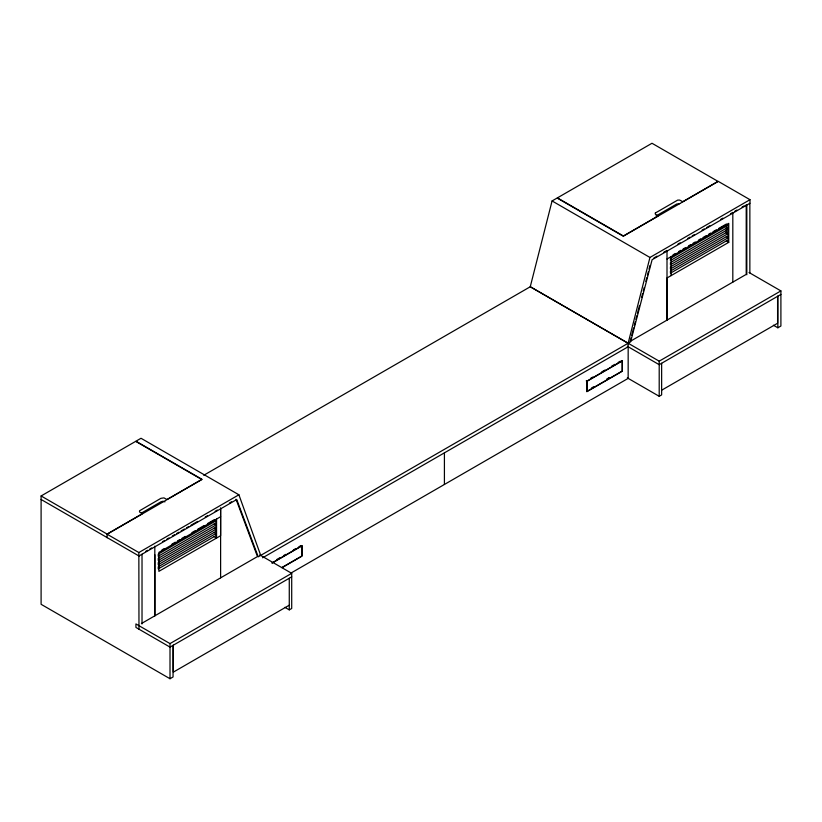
<?xml version="1.0" encoding="UTF-8"?>
<svg xmlns="http://www.w3.org/2000/svg" width="822" height="822" viewBox="0 0 822 822"><rect width="100%" height="100%" fill="white"/><g stroke="black" fill="none" stroke-linecap="round" stroke-linejoin="round"><path stroke-width="1.23" d="M41.1 495.964L107.107 534.064L142.319 513.729L139.535 511.972L139.535 510.801L160.896 498.327L163.938 497.885L166.979 499.499L201.688 479.452L135.692 441.352L41.1 495.964L41.1 604.304L170.01 678.736L173.052 676.979L173.052 645.352M138.98 629.19L138.846 552.538L107.127 534.228L202.109 479.39L135.949 441.198L141.014 438.27L238.894 494.782L260.718 555.395M154.813 546.137L154.813 615.832L154.813 554.727M170.01 678.736L170.01 643.595L135.928 623.929L135.928 627.433L170.01 647.109L291.707 576.849M173.319 645.208L173.319 672.139L289.272 605.197M215.95 533.478L215.95 535.584L158.256 568.896L158.256 566.79L215.95 533.478L214.131 532.42M216.556 519.072L216.556 538.05L214.131 536.643M746.818 274.743L746.818 205.048M749.859 272.986L749.859 203.291M749.993 199.695L718.274 181.385L623.292 236.222L557.141 198.03L552.076 200.948L530.252 286.765L628.121 343.277L649.945 257.461L749.993 199.695L749.993 203.209L652.103 259.731L630.608 341.839L258.231 556.823L236.736 499.54L138.846 556.052M631.101 337.729L630.145 341.407L746.212 274.394L746.212 204.688M631.748 335.284L633.659 327.927M634.307 325.481L635.262 321.803M635.899 319.357L636.865 315.679M637.502 313.233L639.424 305.876M641.663 297.307L642.619 293.629M643.266 291.173L644.222 287.505M645.825 281.381L646.78 277.702M647.428 275.257L648.383 271.579M649.02 269.123L649.986 265.455M203.753 475.27L530.293 286.744L659.203 361.166L780.9 290.906L780.9 326.036L777.859 327.793L773.41 325.235M141.374 513.103L160.896 501.841L162.92 501.256L164.945 501.841M656.09 215.939L676.691 204.051L679.732 203.609M138.846 552.538L238.894 494.782M145.535 551.49L147.59 550.298M149.655 549.106L151.721 547.925M162.489 541.698L164.688 540.434M166.876 539.17L169.065 537.907M172.363 536.006L174.552 534.742M176.751 533.468L178.939 532.204M181.138 530.94L184.426 529.039M186.615 527.775L188.813 526.501M191.002 525.237L197.588 521.436M205.264 517.007L207.452 515.743M215.138 511.305L217.327 510.041M229.43 503.054L231.629 501.78M653.788 258.057L657.086 256.145M663.703 252.333L667.002 250.422L667.002 320.128L667.002 277.98L728.754 242.336L728.754 223.358L667.002 259.012M677.975 244.093L680.164 242.829M687.839 238.39L690.038 237.126M692.227 235.863L694.426 234.589M702.101 230.16L704.29 228.896M706.488 227.632L709.776 225.731M720.75 219.392L722.939 218.128M730.614 213.699L732.813 212.425L732.813 282.131M734.868 211.244L736.933 210.052M742.091 207.072L744.146 205.88M161.985 549.877L164.205 548.603M171.962 544.113L175.292 542.191M177.511 540.917L179.73 539.633M181.95 538.348L185.279 536.427M191.937 532.584L195.266 530.663M197.486 529.389L204.144 525.546M207.473 523.624L214.131 519.771L215.95 520.829L215.95 522.936L158.256 556.247L158.256 554.141L215.95 520.829M673.064 254.81L675.283 253.525M678.612 251.604L680.832 250.33M683.051 249.045L685.271 247.761M688.6 245.84L690.819 244.566M693.038 243.281L695.258 241.997M698.587 240.075L700.806 238.801M703.016 237.517L706.345 235.595M708.564 234.311L710.783 233.027M713.003 231.753L716.332 229.831M718.551 228.547L726.319 224.067L728.148 225.115L728.148 227.232L670.454 260.533L670.454 258.427L728.148 225.115M220.615 516.73L158.872 552.384L158.872 571.352L220.615 535.708L220.615 508.14L220.615 577.845M215.95 525.042L158.256 558.354L158.256 560.46L215.95 527.159L215.95 525.042L214.131 523.994M728.148 229.338L670.454 262.639L670.454 264.746L728.148 231.444L728.148 229.338L726.319 228.28M215.95 529.265L158.256 562.567L158.256 564.683L215.95 531.372L215.95 529.265L214.131 528.207M728.148 233.551L670.454 266.862L670.454 268.969L728.148 235.657L728.148 233.551L726.319 232.492M728.148 237.764L670.454 271.075L670.454 273.181L728.148 239.87L728.148 237.764L726.319 236.715M141.405 623.569L257.481 556.566L236.037 499.242M262.619 557.809L628.172 346.761M276.88 559.484L280.179 557.573M283.477 555.672L285.676 554.398M293.382 549.959L295.581 548.685M298.879 546.784L301.078 545.51L301.828 545.942L301.828 556.011L282.028 567.447M590.658 378.326L592.857 377.051M601.653 371.976L604.951 370.064M611.547 366.263L614.846 364.352M618.154 362.451L620.353 361.177M272.061 562.895L302.013 545.603L302.013 556.134L282.049 567.663M272.133 563.091L301.828 545.942M587.011 381.295L622.203 360.981L622.203 371.051L587.011 391.364L587.011 381.295L586.261 380.863M607.15 378.87L609.349 377.606M591.511 388.015L593.72 386.741M607.037 379.055L609.256 377.771M290.926 573.088L628.162 378.377L628.172 343.247M170.01 643.595L291.707 573.335L291.707 608.475L289.272 609.873L284.874 607.335M780.9 294.42L659.203 364.68L627.33 346.278M661.638 390.214L777.591 323.262L777.591 296.331M627.33 377.894L659.203 396.296L661.638 394.899L661.638 363.273M726.319 240.928L728.754 242.336M749.017 272.503L780.9 290.906M552.076 200.948L649.945 257.461M259.824 554.932L291.707 573.335M41.1 499.478L138.98 555.98M777.859 296.177L777.859 327.793M726.319 227.016L726.319 233.335M671.06 256.67L671.06 275.637M659.203 361.166L659.203 396.296M444.414 452.84L444.414 484.466M289.272 578.256L289.272 609.873M142.021 554.223L142.021 623.929M107.107 534.064L107.127 537.742M655.329 213.011L655.329 214.182L658.114 215.939L623.405 235.986L557.398 197.876L651.99 143.264L717.986 181.374L682.774 201.709L679.732 200.095L677.698 200.095L655.329 213.011M622.316 360.683L586.816 381.172L586.816 391.714L622.316 371.215L622.316 360.683"/></g></svg>
